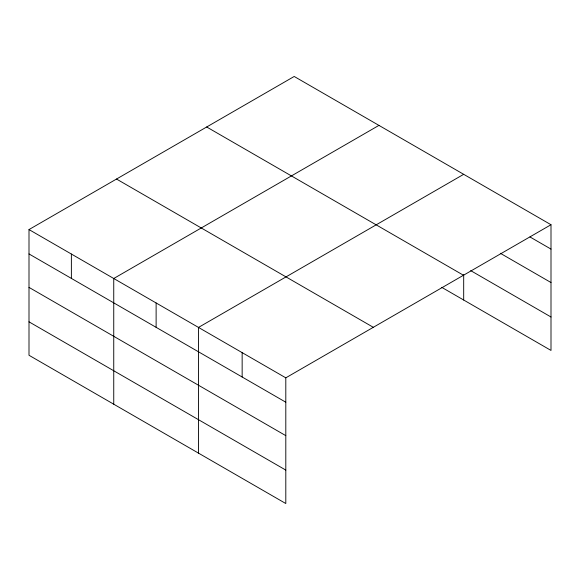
<?xml version="1.0" encoding="UTF-8"?>
<svg xmlns="http://www.w3.org/2000/svg" width="580" height="580" viewBox="0 0 580 580"><rect width="100%" height="100%" fill="white"/><g stroke="black" fill="none" stroke-linecap="round" stroke-linejoin="round"><path stroke-width="0.87" d="M551 224.728L294.198 76.466L29 229.571L29 355.272L285.802 503.534L285.802 377.834L551 224.728L551 350.429L441.713 287.332M378.943 125.389L113.745 278.501L113.745 404.202M463.688 174.319L198.49 327.424L198.49 453.125M529.953 236.944L551 249.095M500.33 253.279L551 282.532M470.706 270.628L551 316.992M206.683 126.991L463.485 275.254M116.515 179.046L373.317 327.308M29 229.571L285.802 377.834M29 253.938L285.802 402.208M29 287.383L285.802 435.645M29 321.835L285.802 470.097M463.688 274.71L463.688 300.019M242.15 352.633L242.15 377M156.121 302.963L156.121 327.33M71.376 254.033L71.376 278.407"/></g></svg>
